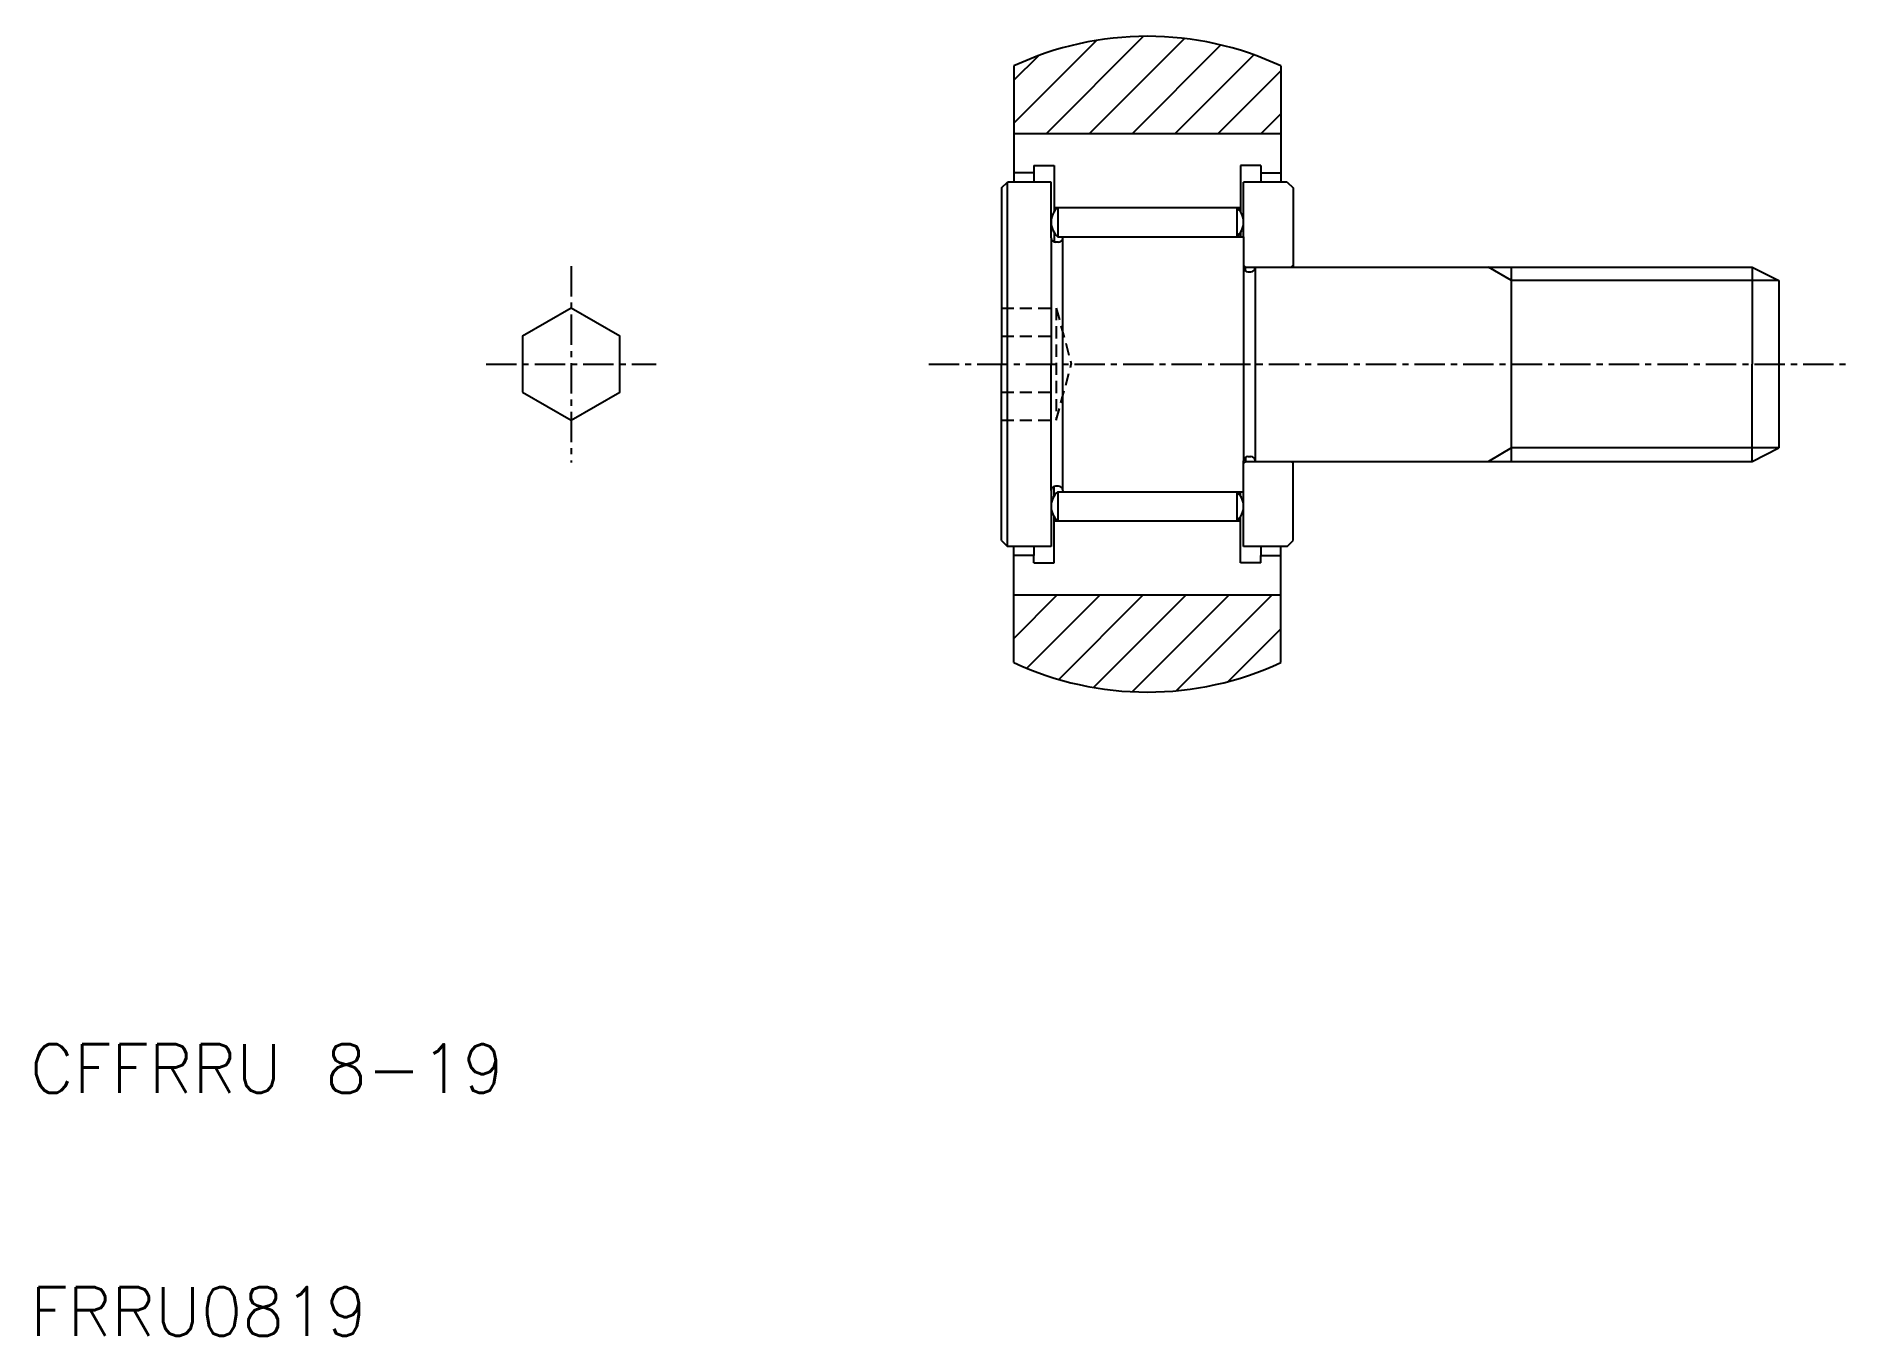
# Model space of a CAD drawing. Extents: x 10.3 to 85, y 10 to 63.5.
import ezdxf

# ---------------------------------------------------------------- set-up
doc = ezdxf.new("R2010")
doc.units = 0
doc.linetypes.add('CENTER', pattern=[2, 1.25, -0.25, 0.25, -0.25])
doc.linetypes.add('DASHED', pattern=[0.75, 0.5, -0.25])
doc.layers.get('0').update_dxf_attribs({"linetype": 'CONTINUOUS'})
doc.layers.add('CENTER', color=1, linetype='CENTER')
doc.styles.get("Standard").update_dxf_attribs({"font": 'txt.shx', "bigfont": 'bigfont.shx'})

# ---------------------------------------------------------------- blocks, each defined once
blk = doc.blocks.new('*X2')
at = {"color": 0, "linetype": 'CONTINUOUS'}
for p, q in [((307.875, 59.92), (311.287, 63.331)), ((309.223, 59.5), (313.222, 63.499)), ((310.991, 59.5), (314.901, 63.41)), ((312.759, 59.5), (316.402, 63.143)), ((307.875, 61.688), (308.889, 62.701)), ((314.527, 59.5), (317.764, 62.737)), ((316.294, 59.5), (318.875, 62.081)), ((318.062, 59.5), (318.875, 60.313)), ((307.875, 38.707), (309.669, 40.5)), ((307.875, 40.475), (307.901, 40.5)), ((308.419, 37.482), (311.436, 40.5)), ((309.727, 37.023), (313.204, 40.5)), ((311.162, 36.69), (314.972, 40.5)), ((312.755, 36.515), (316.74, 40.5)), ((314.562, 36.554), (318.508, 40.5)), ((316.71, 36.935), (318.875, 39.1))]:
    blk.add_line(p, q, dxfattribs=at)

msp = doc.modelspace()

# ---------------------------------------------------------------- linework, layer by layer
at = {"color": 7, "linetype": 'CONTINUOUS'}
for p, q in [((50.5, 62.279), (50.5, 57.5)), ((61.5, 62.279), (61.5, 57.5)), ((50.5, 59.5), (61.5, 59.5)), ((51.33, 57.875), (50.5, 57.875)), ((51.33, 58.175), (52.16, 58.175)), ((51.33, 58.175), (51.33, 57.875)), ((51.33, 57.875), (51.33, 57.5)), ((52.16, 58.175), (52.16, 56.45)), ((59.84, 58.175), (59.84, 56.45)), ((60.67, 58.175), (59.84, 58.175)), ((60.67, 58.175), (60.67, 57.875)), ((60.67, 57.875), (60.67, 57.5)), ((60.67, 57.875), (61.5, 57.875)), ((50, 57.26), (50.24, 57.5)), ((50, 57.26), (50, 50)), ((50.24, 42.5), (50.24, 57.5)), ((52.04, 57.5), (50.24, 57.5)), ((52.04, 55.205), (52.04, 57.5)), ((59.96, 55.25), (59.96, 57.5)), ((61.76, 57.5), (59.96, 57.5)), ((61.76, 57.5), (62, 57.26)), ((62, 57.26), (62, 54)), ((52.16, 56.45), (52.16, 56.269)), ((52.16, 56.45), (52.315, 56.45)), ((52.315, 56.45), (59.685, 56.45)), ((52.315, 56.45), (52.315, 55.25)), ((59.685, 56.45), (59.84, 56.45)), ((59.685, 56.45), (59.685, 55.25)), ((59.84, 56.45), (59.84, 56.269)), ((52.16, 55.431), (52.16, 55.035)), ((59.84, 55.431), (59.84, 55.25)), ((52.04, 55.205), (52.04, 50)), ((52.34, 55.025), (52.22, 55.025)), ((52.315, 55.25), (59.685, 55.25)), ((52.52, 55.205), (52.52, 55.25)), ((52.52, 44.795), (52.52, 55.205)), ((59.685, 55.25), (59.96, 55.25)), ((59.96, 55.25), (59.96, 53.98)), ((60.04, 54), (59.96, 54.08)), ((59.96, 53.98), (59.96, 46.02)), ((60.04, 54), (60.44, 54)), ((60.04, 53.83), (60.04, 54)), ((60.44, 54), (80.9, 54)), ((60.44, 53.98), (60.44, 54)), ((60.44, 53.98), (60.44, 46.02)), ((61.92, 54), (62, 54.08)), ((71, 46), (71, 54)), ((80.9, 54), (80.9, 50)), ((80.9, 54), (82, 53.45)), ((60.14, 53.8), (60.26, 53.8)), ((82, 53.45), (82, 46.55)), ((50, 42.74), (50, 50)), ((52.04, 44.795), (52.04, 50)), ((80.9, 46), (80.9, 50)), ((80.9, 46), (82, 46.55)), ((59.96, 46), (59.96, 46.02)), ((59.96, 44.75), (59.96, 46)), ((60.04, 46), (59.96, 45.92)), ((60.04, 46.17), (60.04, 46)), ((60.04, 46), (60.44, 46)), ((60.14, 46.2), (60.26, 46.2)), ((60.44, 46.02), (60.44, 46)), ((60.44, 46), (80.9, 46)), ((61.92, 46), (62, 45.92)), ((62, 42.74), (62, 46)), ((52.16, 44.569), (52.16, 44.965)), ((52.34, 44.975), (52.22, 44.975)), ((52.04, 44.795), (52.04, 42.5)), ((52.315, 44.75), (59.685, 44.75)), ((52.315, 44.75), (52.315, 43.55)), ((52.52, 44.795), (52.52, 44.75)), ((59.685, 44.75), (59.96, 44.75)), ((59.685, 44.75), (59.685, 43.55)), ((59.84, 44.569), (59.84, 44.75)), ((59.96, 42.5), (59.96, 44.75)), ((52.16, 43.55), (52.16, 43.731)), ((52.16, 41.825), (52.16, 43.55)), ((52.16, 43.55), (52.315, 43.55)), ((52.315, 43.55), (59.685, 43.55)), ((59.685, 43.55), (59.84, 43.55)), ((59.84, 43.55), (59.84, 43.731)), ((59.84, 41.825), (59.84, 43.55)), ((50, 42.74), (50.24, 42.5)), ((61.76, 42.5), (62, 42.74)), ((52.04, 42.5), (50.24, 42.5)), ((50.5, 37.721), (50.5, 42.5)), ((51.33, 42.125), (50.5, 42.125)), ((51.33, 42.5), (51.33, 42.125)), ((51.33, 41.825), (51.33, 42.125)), ((61.76, 42.5), (59.96, 42.5)), ((60.67, 42.5), (60.67, 42.125)), ((60.67, 42.125), (61.5, 42.125)), ((60.67, 41.825), (60.67, 42.125)), ((61.5, 37.721), (61.5, 42.5)), ((51.33, 41.825), (52.16, 41.825)), ((60.67, 41.825), (59.84, 41.825)), ((50.5, 40.5), (61.5, 40.5))]:
    msp.add_line(p, q, dxfattribs=at)
at = {"color": 3, "linetype": 'CONTINUOUS'}
for p, q in [((71, 53.45), (70.047, 54)), ((82, 53.45), (71, 53.45)), ((71, 46.55), (70.047, 46)), ((82, 46.55), (71, 46.55))]:
    msp.add_line(p, q, dxfattribs=at)
at = {"color": 3, "linetype": 'DASHED'}
for p, q in [((50, 52.309), (52.25, 52.309)), ((52.25, 52.309), (52.25, 47.691)), ((52.25, 52.309), (52.869, 50)), ((50, 51.155), (52.25, 51.155)), ((52.25, 47.691), (52.869, 50)), ((50, 48.845), (52.25, 48.845)), ((50, 47.691), (52.25, 47.691))]:
    msp.add_line(p, q, dxfattribs=at)
at = {"color": 7, "linetype": 'CONTINUOUS'}
msp.add_lwpolyline([(30.278, 48.845), (32.278, 47.691), (34.278, 48.845), (34.278, 51.155), (32.278, 52.309), (30.278, 51.155)], close=True, dxfattribs=at)
for centre, radius, start, end in [((56, 50.5), 13, 64.971, 115.029), ((52.832, 55.85), 0.792, 130.75287, 229.24713), ((59.168, 55.85), 0.792, 310.75287, 49.24713), ((52.22, 55.205), 0.18, 180, 270), ((52.34, 55.205), 0.18, 270, 0), ((60.14, 53.98), 0.18, 180, 270), ((60.26, 53.98), 0.18, 270, 0), ((60.14, 46.02), 0.18, 90, 180), ((60.26, 46.02), 0.18, 0, 90), ((52.22, 44.795), 0.18, 90, 180), ((52.34, 44.795), 0.18, 0, 90), ((52.832, 44.15), 0.792, 130.75287, 229.24713), ((59.168, 44.15), 0.792, 310.75287, 49.24713), ((56, 49.5), 13, 244.971, 295.029)]:
    msp.add_arc(centre, radius, start, end, dxfattribs=at)
at = {"layer": 'CENTER', "color": 1, "linetype": 'CENTER'}
for p, q in [((32.278, 54.041), (32.278, 45.959)), ((28.778, 50), (35.778, 50)), ((47, 50), (85, 50))]:
    msp.add_line(p, q, dxfattribs=at)

# ---------------------------------------------------------------- block references
at = {"color": 3, "linetype": 'CONTINUOUS'}
msp.add_blockref('*X2', (-257.375, 0), dxfattribs=at)

# ---------------------------------------------------------------- texts
at = {"color": 7, "linetype": 'CONTINUOUS'}
for s, p in [('CFFRRU 8-19', (10, 20)), ('FRRU0819', (10, 10))]:
    msp.add_text(s, height=2, dxfattribs=at).set_placement(p)

doc.saveas('drawing.dxf')
